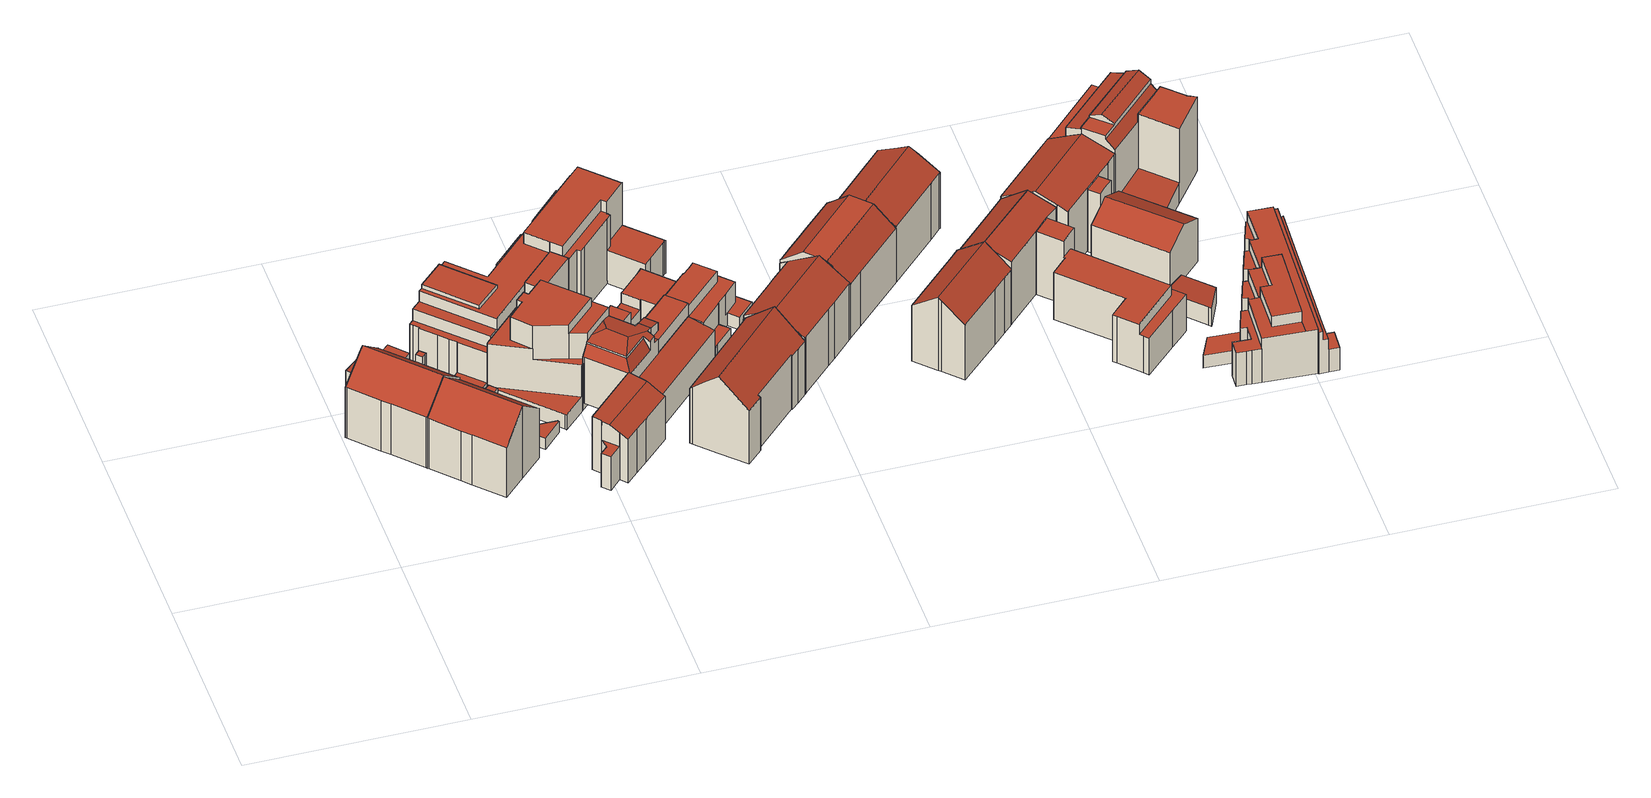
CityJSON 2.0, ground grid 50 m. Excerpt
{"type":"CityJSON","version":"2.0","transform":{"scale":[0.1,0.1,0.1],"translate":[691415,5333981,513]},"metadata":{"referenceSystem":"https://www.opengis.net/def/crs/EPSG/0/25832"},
"CityObjects":{
"building1":{"type":"Building","attributes":{"Gemeindeschluessel":"09162000","HoeheDach":"535.590","HoeheGrund":"515.392","Methode":"2000","NiedrigsteTraufeDesGebaeudes":"529.330","Geometrietyp2DReferenz":"3000","function":"31001_1000","roofType":"3100","measuredHeight":20.2,"storeysAboveGround":4},"geometry":[{"type":"MultiSurface","lod":"2","boundaries":[[[0,1,2,3]],[[4,5,6,7,8,9,10,11,12,13,14,15,16,17,18,0,3,19,20,21,22,23]],[[5,24,25,6]],[[18,26,1,0]],[[14,27,28,15]],[[8,29,30,9]],[[15,28,31,16]],[[13,32,27,14]],[[33,34,35,36,37,38,39,40,31,28,27,32,41,42]],[[43,44,2,1,26,45]],[[12,41,32,13]],[[7,46,29,8]],[[20,19,44,43,38,37]],[[10,47,48,11]],[[24,5,4,49]],[[12,11,48,42,41]],[[49,4,23,34,33]],[[16,31,40,17]],[[20,37,36,21]],[[3,2,44,19]],[[38,43,45,39]],[[9,30,47,10]],[[24,49,33,42,48,47,30,29,46,25]],[[18,17,40,39,45,26]],[[22,35,34,23]],[[6,25,46,7]],[[21,36,35,22]]],"semantics":{"surfaces":[{"type":"WallSurface"},{"type":"GroundSurface"},{"type":"RoofSurface"}],"values":[0,1,0,0,0,0,0,0,2,2,0,0,0,0,0,0,0,0,0,0,0,0,2,0,0,0,0]}}]},
"building2":{"type":"Building","attributes":{"Gemeindeschluessel":"09162000","HoeheDach":"520.145","HoeheGrund":"515.460","Methode":"2000","NiedrigsteTraufeDesGebaeudes":"518.716","Geometrietyp2DReferenz":"3000","function":"31001_1000","roofType":"1000","measuredHeight":4.68,"storeysAboveGround":1},"geometry":[{"type":"MultiSurface","lod":"2","boundaries":[[[50,51,52,53,54,55,56,57,58,59,60]],[[52,51,50,60,61,62,63,64,65]],[[62,61,66,67]],[[59,66,61,60]],[[56,68,69,57]],[[52,65,70,53]],[[53,70,71,54]],[[71,70,65,64,63,72,69,68,73]],[[54,71,73,55]],[[67,72,63,62]],[[55,73,68,56]],[[69,72,67,66,59,58,57]]],"semantics":{"surfaces":[{"type":"GroundSurface"},{"type":"WallSurface"},{"type":"RoofSurface"}],"values":[0,1,2,1,1,1,1,2,1,1,1,1]}}]},
"building3":{"type":"Building","attributes":{"Gemeindeschluessel":"09162000","HoeheDach":"535.300","HoeheGrund":"515.323","Methode":"2000","NiedrigsteTraufeDesGebaeudes":"527.820","Geometrietyp2DReferenz":"3000","function":"31001_1000","roofType":"3100","measuredHeight":19.98,"storeysAboveGround":5},"geometry":[{"type":"MultiSurface","lod":"2","boundaries":[[[74,75,76,77,78,79]],[[80,81,76,75]],[[82,83,84,85]],[[74,79,86,87]],[[88,89,90,91]],[[92,93,94,88,91,95,80,75,74,87,96,82,85,97,98,99]],[[96,87,86,100,101,102]],[[78,77,101,100]],[[92,103,104,93]],[[97,105,106,98]],[[89,107,104,103,108,109,90]],[[98,106,108,99]],[[96,102,83,82]],[[92,99,108,103]],[[100,86,79,78]],[[94,107,89,88]],[[85,84,105,97]],[[93,104,107,94]],[[95,91,90,109,81,80]],[[109,108,106,105,84,83,102,101,77,76,81]]],"semantics":{"surfaces":[{"type":"WallSurface"},{"type":"GroundSurface"},{"type":"RoofSurface"}],"values":[0,0,0,0,0,1,0,0,0,0,2,0,0,0,2,0,0,0,0,2]}}]},
"building4":{"type":"Building","attributes":{"Gemeindeschluessel":"09162000","HoeheDach":"518.298","HoeheGrund":"515.298","Methode":"1000","NiedrigsteTraufeDesGebaeudes":"518.298","Geometrietyp2DReferenz":"3000","function":"31001_2000","roofType":"1000","measuredHeight":3,"storeysAboveGround":1},"geometry":[{"type":"MultiSurface","lod":"2","boundaries":[[[110,111,112,113]],[[114,115,116,117]],[[118,119,120,121]],[[117,122,123,110,113,124,125,126,118,121,114]],[[125,127,128,126]],[[113,112,129,124]],[[121,120,115,114]],[[124,129,127,125]],[[117,116,130,122]],[[126,128,119,118]],[[122,130,131,123]],[[123,131,111,110]],[[131,130,116,115,120,119,128,127,129,112,111]]],"semantics":{"surfaces":[{"type":"WallSurface"},{"type":"GroundSurface"},{"type":"RoofSurface"}],"values":[0,0,0,1,0,0,0,0,0,0,0,0,2]}}]},
"building5":{"type":"Building","attributes":{"Gemeindeschluessel":"09162000","HoeheDach":"518.310","HoeheGrund":"515.209","Methode":"2000","NiedrigsteTraufeDesGebaeudes":"518.310","Geometrietyp2DReferenz":"3000","function":"31001_2000","roofType":"1000","measuredHeight":3.1,"storeysAboveGround":1},"geometry":[{"type":"MultiSurface","lod":"2","boundaries":[[[132,133,134,135]],[[135,134,136,137]],[[138,139,140,141]],[[142,143,144,145]],[[145,144,146,147]],[[137,136,148,149]],[[141,132,135,137,149,142,145,147,138]],[[141,140,133,132]],[[139,146,144,143,148,136,134,133,140]],[[149,148,143,142]],[[147,146,139,138]]],"semantics":{"surfaces":[{"type":"WallSurface"},{"type":"GroundSurface"},{"type":"RoofSurface"}],"values":[0,0,0,0,0,0,1,0,2,0,0]}}]},
"building6":{"type":"Building","attributes":{"Gemeindeschluessel":"09162000","HoeheDach":"528.733","HoeheGrund":"513.908","Methode":"2000","NiedrigsteTraufeDesGebaeudes":"523.250","Geometrietyp2DReferenz":"3000","function":"31001_1000","roofType":"2100","measuredHeight":14.82,"storeysAboveGround":3},"geometry":[{"type":"MultiSurface","lod":"2","boundaries":[[[150,151,152,153]],[[154,155,156,157,158,159]],[[160,161,162,163,164,165]],[[163,154,159,166,164]],[[167,168,169,170]],[[159,158,152,151,171,172,173,174,166]],[[153,152,158,157]],[[175,176,177,178]],[[179,172,171,180]],[[181,162,161,182]],[[183,170,169,174,173]],[[155,181,182,156]],[[155,154,163,162,181]],[[183,173,172,179]],[[160,165,178,177]],[[156,182,161,160,177,176,167,170,183,179,180,150,153,157]],[[175,178,165,164,166,174,169,168]],[[180,171,151,150]],[[168,167,176,175]]],"semantics":{"surfaces":[{"type":"WallSurface"},{"type":"RoofSurface"},{"type":"GroundSurface"}],"values":[0,0,0,0,0,1,0,0,0,0,0,0,1,0,0,2,1,0,0]}}]},
"building7":{"type":"Building","attributes":{"Gemeindeschluessel":"09162000","HoeheDach":"535.850","HoeheGrund":"513.555","Methode":"2000","NiedrigsteTraufeDesGebaeudes":"517.630","Geometrietyp2DReferenz":"3000","function":"31001_1000","roofType":"1000","measuredHeight":22.3,"storeysAboveGround":7},"geometry":[{"type":"MultiSurface","lod":"2","boundaries":[[[184,185,186,187]],[[188,189,190,191,192]],[[193,194,189,188]],[[195,196,197,198,199]],[[196,200,201,202]],[[189,203,204,205,206,190]],[[207,208,193,188,192,209,210,211,212,213,195,199,214,215,216,217,218,219,220,221,222,223,224]],[[220,225,202,221]],[[191,226,227,228,210,209,192]],[[229,230,231,232,233,234,198]],[[189,194,235,236,203]],[[237,238,239,240]],[[241,242,238,237]],[[213,243,200,196,195]],[[202,225,244,197,196]],[[245,240,239,246,206,205]],[[221,202,201,247,248,222]],[[249,250,185,184]],[[251,252,250,249]],[[246,239,238,242,186,185,250,252,253]],[[254,241,227,226]],[[223,255,256,224]],[[214,234,233,215]],[[206,246,253,257]],[[198,197,244,229]],[[207,236,235,208]],[[208,235,194,193]],[[222,248,255,223]],[[219,229,244,225,220]],[[210,228,258,211]],[[257,253,252,251]],[[206,257,251,249,184,187,254,226,191,190]],[[187,186,242,241,254]],[[199,198,234,214]],[[207,224,256,204,203,236]],[[248,247,240,245]],[[218,230,229,219]],[[215,233,232,216]],[[211,258,259,212]],[[217,231,230,218]],[[204,256,255,248,245,205]],[[216,232,231,217]],[[213,212,259,243]],[[259,258,228,227,241,237,240,247,201,200,243]]],"semantics":{"surfaces":[{"type":"WallSurface"},{"type":"GroundSurface"},{"type":"RoofSurface"}],"values":[0,0,0,0,0,0,1,0,0,2,2,0,0,0,2,0,0,0,0,2,0,0,0,0,0,0,0,0,0,0,0,2,0,0,0,0,0,0,0,0,2,0,0,2]}}]},
"building8":{"type":"Building","attributes":{"Gemeindeschluessel":"09162000","HoeheDach":"536.073","HoeheGrund":"515.059","Methode":"2000","NiedrigsteTraufeDesGebaeudes":"518.571","Geometrietyp2DReferenz":"3000","function":"31001_1000","roofType":"1000","measuredHeight":21.01,"storeysAboveGround":7},"geometry":[{"type":"MultiSurface","lod":"2","boundaries":[[[260,261,262,263]],[[264,265,266,267]],[[268,269,270,271]],[[272,273,274,275]],[[276,277,278,279,280,281,282,283,284,285,286,287,274,273,288,289,290,268,271,291,292,293,294,295,296,264,267,297,298,299,300,301,302,303,304,305,306,307,308,309,310,311,312,313,314,315,316,317,318,319,320]],[[284,321,322,323,285]],[[281,280,324,263,262,325]],[[275,326,327,323,328,329,272]],[[317,330,331,318]],[[279,332,324,280]],[[333,314,313,334,335,336,337,338]],[[339,340,341,342]],[[343,344,345,346]],[[347,348,349,350,351]],[[319,352,353,320]],[[297,354,355,298]],[[303,356,357,304]],[[350,349,261,260]],[[277,358,359,278]],[[289,360,361,290]],[[301,362,363,302]],[[308,364,365,309]],[[305,366,367,306]],[[368,369,370,371]],[[294,372,373,295]],[[316,374,330,317]],[[275,274,287,326]],[[334,313,312,311,310,375]],[[316,315,376,348,347,374]],[[271,270,377,291]],[[282,281,325,378,379]],[[295,373,380,296]],[[267,266,354,297]],[[333,338,381,325,262,261,349,348,376]],[[382,381,338,337]],[[378,325,381,382]],[[383,384,385,386]],[[290,361,269,268]],[[387,377,270,269,361,360,388,322,321,383,386,389]],[[318,331,352,319]],[[351,350,369,368]],[[379,378,382,337,336,390,391,392,339,342,393,345,344]],[[324,332,359,358,394,370,369,350,260,263]],[[323,322,388,328]],[[292,387,389,293]],[[309,365,375,310]],[[285,323,327,286]],[[314,333,376,315]],[[302,363,356,303]],[[304,357,366,305]],[[306,367,395,307]],[[283,282,379,344,343,384,383,321,284]],[[291,377,387,292]],[[289,288,329,328,388,360]],[[276,320,353,371,370,394]],[[384,343,346,385]],[[286,327,326,287]],[[293,389,386,385,346,345,393,396,397,392,391,398,372,294]],[[276,394,358,277]],[[399,335,334,375,365,364,395,367,366,357,356,363,362,400,401,355,354,266,265,380,373,372,398]],[[398,391,390,399]],[[399,390,336,335]],[[307,395,364,308]],[[273,272,329,288]],[[299,401,400,300]],[[300,400,362,301]],[[392,397,340,339]],[[401,299,298,355]],[[353,352,331,330,374,347,351,368,371]],[[278,359,332,279]],[[296,380,265,264]],[[341,340,397,396]],[[342,341,396,393]]],"semantics":{"surfaces":[{"type":"WallSurface"},{"type":"GroundSurface"},{"type":"RoofSurface"}],"values":[0,0,0,0,1,0,0,2,0,0,0,0,0,0,0,0,0,0,0,0,0,0,0,0,0,0,0,0,0,0,0,0,0,2,0,0,0,0,2,0,0,2,2,0,0,0,0,0,0,0,0,0,0,0,0,2,0,0,0,2,0,0,0,0,0,0,0,0,2,0,0,2,0]}}]},
"building9":{"type":"Building","attributes":{"Gemeindeschluessel":"09162000","HoeheDach":"532.360","HoeheGrund":"515.456","Methode":"2000","NiedrigsteTraufeDesGebaeudes":"528.254","Geometrietyp2DReferenz":"3000","function":"31001_1000","roofType":"3100","measuredHeight":16.9,"storeysAboveGround":4},"geometry":[{"type":"MultiSurface","lod":"2","boundaries":[[[402,403,404,405,406]],[[407,408,409,410]],[[411,412,413,414]],[[405,415,416,406]],[[407,417,418,419,408]],[[420,421,422,423]],[[424,425,426,427]],[[415,428,426,425,429,416]],[[413,412,402,406,430,431]],[[427,432,433,424]],[[434,435,436]],[[414,413,431,437]],[[404,428,415,405]],[[433,438,425,424]],[[416,429,434,436,439,440]],[[429,425,438,422,421,441,435,434]],[[420,419,418,442]],[[443,411,414,437,444,417,407,410,445,446]],[[409,408,419,420,423]],[[442,441,421,420]],[[444,439,436,435,441,442,418,417]],[[443,446,432,427,426,428,404,403]],[[411,443,403,402,412]],[[406,416,440,430]],[[444,437,431,430,440,439]],[[446,445,410,409,423,422,438,433,432]]],"semantics":{"surfaces":[{"type":"RoofSurface"},{"type":"WallSurface"},{"type":"GroundSurface"}],"values":[0,1,1,1,1,1,1,0,0,0,0,1,1,1,0,0,0,2,0,1,1,1,1,1,1,1]}}]},
"building10":{"type":"Building","attributes":{"Gemeindeschluessel":"09162000","HoeheDach":"524.692","HoeheGrund":"514.737","Methode":"1000","NiedrigsteTraufeDesGebaeudes":"523.728","Geometrietyp2DReferenz":"3000","function":"31001_1000","roofType":"1000","measuredHeight":9.96,"storeysAboveGround":3},"geometry":[{"type":"MultiSurface","lod":"2","boundaries":[[[447,448,449,450,451]],[[452,453,450,449]],[[454,455,448,447]],[[455,454,456,453,452]],[[447,451,456,454]],[[455,452,449,448]],[[453,456,451,450]]],"semantics":{"surfaces":[{"type":"RoofSurface"},{"type":"WallSurface"},{"type":"GroundSurface"}],"values":[0,1,1,2,1,1,1]}}]},
"building11":{"type":"Building","attributes":{"Gemeindeschluessel":"09162000","HoeheDach":"531.052","HoeheGrund":"515.540","Methode":"2000","NiedrigsteTraufeDesGebaeudes":"528.300","Geometrietyp2DReferenz":"3000","function":"31001_1000","roofType":"1000","measuredHeight":15.51},"geometry":[{"type":"MultiSurface","lod":"2","boundaries":[[[457,458,459,460]],[[461,445,460,459,462,463]],[[464,465,466,467]],[[462,459,458,468]],[[445,446,469,470,457,460]],[[461,463,471,472]],[[472,471,465,464]],[[467,466,473,474]],[[475,476,477,478]],[[469,477,476,473,466,465,471,463,462,468,470]],[[446,445,461,472,464,467,474,475,478]],[[468,458,457,470]],[[474,473,476,475]],[[469,446,478,477]]],"semantics":{"surfaces":[{"type":"RoofSurface"},{"type":"WallSurface"},{"type":"GroundSurface"}],"values":[0,1,1,1,1,1,1,1,1,0,2,1,1,1]}}]},
"building12":{"type":"Building","attributes":{"Gemeindeschluessel":"09162000","HoeheDach":"516.376","HoeheGrund":"515.440","Methode":"9999","NiedrigsteTraufeDesGebaeudes":"516.376","Geometrietyp2DReferenz":"3000","function":"31001_2000","roofType":"1000","measuredHeight":0.936},"geometry":[{"type":"MultiSurface","lod":"2","boundaries":[[[479,480,481,482]],[[483,484,485,486]],[[487,488,489,490]],[[479,482,491,492,487,490,483,486]],[[491,493,494,492]],[[485,484,489,488,494,493,481,480]],[[490,489,484,483]],[[486,485,480,479]],[[492,494,488,487]],[[482,481,493,491]]],"semantics":{"surfaces":[{"type":"WallSurface"},{"type":"GroundSurface"},{"type":"RoofSurface"}],"values":[0,0,0,1,0,2,0,0,0,0]}}]},
"building13":{"type":"Building","attributes":{"Gemeindeschluessel":"09162000","HoeheDach":"536.726","HoeheGrund":"515.380","Methode":"1000","NiedrigsteTraufeDesGebaeudes":"530.106","Geometrietyp2DReferenz":"3000","function":"31001_1000","roofType":"3100","measuredHeight":21.35,"storeysAboveGround":5},"geometry":[{"type":"MultiSurface","lod":"2","boundaries":[[[495,496,497,498]],[[499,500,501,502,503,504]],[[505,506,507,508]],[[509,510,511,512]],[[513,506,505,514]],[[512,511,515,516]],[[517,518,513,514]],[[508,507,519,520]],[[516,515,521,522]],[[498,497,510,509]],[[523,524,525,526,527,528,518,517]],[[526,521,515,511,510,497,496,499,504,527]],[[500,499,496,495]],[[522,521,526,525]],[[495,498,509,512,516,522,525,524,523,517,514,505,508,520,502,501,500]],[[518,528,527,504,503,519,507,506,513]],[[520,519,503,502]]],"semantics":{"surfaces":[{"type":"WallSurface"},{"type":"RoofSurface"},{"type":"GroundSurface"}],"values":[0,0,0,0,0,0,0,0,0,0,0,1,0,0,2,1,0]}}]},
"building14":{"type":"Building","attributes":{"Gemeindeschluessel":"09162000","HoeheDach":"527.506","HoeheGrund":"515.430","Methode":"2000","NiedrigsteTraufeDesGebaeudes":"518.870","Geometrietyp2DReferenz":"3000","function":"31001_1000","roofType":"1000","measuredHeight":12.08,"storeysAboveGround":4},"geometry":[{"type":"MultiSurface","lod":"2","boundaries":[[[529,530,531,532]],[[479,482,533,534,535]],[[536,537,530,529]],[[538,539,540,541]],[[479,535,542,543]],[[544,545,546,547]],[[548,549,537,536]],[[550,551,552,553]],[[554,555,556,557]],[[535,534,558,542]],[[559,560,561,562]],[[491,492,563,564,565]],[[487,566,563,492]],[[567,557,556,568,569,570]],[[533,565,564,568,556,555,571,572]],[[573,574,575,576]],[[577,571,555,554]],[[578,579,580,581]],[[576,575,579,578]],[[548,582,583,584,585,549]],[[586,558,572,571,577]],[[531,530,537,549,585,587]],[[547,546,588,589]],[[491,565,533,482]],[[582,562,561,589,588,583]],[[543,542,558,586]],[[534,533,572,558]],[[564,563,569,568]],[[590,591,592,593,594,595]],[[540,539,593,592,570,569,563,566,596]],[[597,553,552,541,540,596,598]],[[547,589,561,560,580,579,575,574,544]],[[594,593,539,538]],[[552,551,599,584,583,588,546,545,595,594,538,541]],[[581,580,560,559]],[[567,570,592,591]],[[585,584,599,587]],[[582,548,536,529,532,550,553,597,598,487,492,491,482,479,543,586,577,554,557,567,591,590,573,576,578,581,559,562]],[[573,590,595,545,544,574]],[[550,532,531,587,599,551]],[[598,596,566,487]]],"semantics":{"surfaces":[{"type":"WallSurface"},{"type":"RoofSurface"},{"type":"GroundSurface"}],"values":[0,0,0,0,0,0,0,0,0,1,0,0,0,0,1,0,0,0,0,0,0,1,0,0,0,0,0,0,0,1,0,1,0,1,0,0,0,2,0,0,0]}}]},
"building15":{"type":"Building","attributes":{"Gemeindeschluessel":"09162000","HoeheDach":"535.466","HoeheGrund":"515.350","Methode":"1000","NiedrigsteTraufeDesGebaeudes":"529.694","Geometrietyp2DReferenz":"3000","function":"31001_1000","roofType":"3100","measuredHeight":20.12,"storeysAboveGround":4},"geometry":[{"type":"MultiSurface","lod":"2","boundaries":[[[600,601,602,603]],[[604,605,606,607,608,609,610,611,612,613,614,615,616]],[[617,618,610,609,608,619]],[[620,613,612,621]],[[622,623,624,625]],[[626,627,628,624,623,629,602,601,605,604]],[[603,630,622,625,631,500,632,633,502,634,635,620,621,636,618,617,619,637,638,639,600]],[[500,631,625,624,628,627]],[[630,629,623,622]],[[635,614,613,620]],[[621,612,611,636]],[[636,611,610,618]],[[619,608,607,637]],[[502,616,615,634]],[[634,615,614,635]],[[603,602,629,630]],[[606,605,601,600,639,638,637,607]],[[633,632,500,627,626,604,616,502]]],"semantics":{"surfaces":[{"type":"WallSurface"},{"type":"RoofSurface"},{"type":"GroundSurface"}],"values":[0,1,0,0,0,1,2,0,0,0,0,0,0,0,0,0,0,0]}}]},
"building16":{"type":"Building","attributes":{"Gemeindeschluessel":"09162000","HoeheDach":"534.910","HoeheGrund":"515.375","Methode":"2000","NiedrigsteTraufeDesGebaeudes":"530.375","Geometrietyp2DReferenz":"3000","function":"31001_1000","roofType":"9999","measuredHeight":19.54,"storeysAboveGround":4},"geometry":[{"type":"MultiSurface","lod":"2","boundaries":[[[640,641,642,643]],[[643,642,644,645]],[[637,646,647,648,640,643,645,649,650,651,652,653,600]],[[648,654,641,640]],[[637,600,655,656,657,658]],[[652,659,660,653]],[[656,661,662,657]],[[647,663,654,648]],[[653,660,655,600]],[[651,650,664,662,661,665]],[[646,666,663,647]],[[649,667,664,650]],[[657,662,664,667,644,642,641,654,663,666,658]],[[645,644,667,649]],[[637,658,666,646]],[[655,660,659,665,661,656]],[[651,665,659,652]]],"semantics":{"surfaces":[{"type":"WallSurface"},{"type":"GroundSurface"},{"type":"RoofSurface"}],"values":[0,0,1,0,0,0,2,0,0,0,0,0,2,0,0,2,0]}}]},
"building17":{"type":"Building","attributes":{"Gemeindeschluessel":"09162000","HoeheDach":"535.736","HoeheGrund":"515.440","Methode":"1000","NiedrigsteTraufeDesGebaeudes":"530.698","Geometrietyp2DReferenz":"3000","function":"31001_9998","roofType":"3100","measuredHeight":20.3,"storeysAboveGround":4},"geometry":[{"type":"MultiSurface","lod":"2","boundaries":[[[668,669,670,671,672,673,674,675,676,677,678]],[[678,679,680,668]],[[669,681,682,670]],[[683,684,682,681,680,679,685,686]],[[673,686,687,674]],[[685,679,678,677,676,688]],[[674,687,689,675]],[[671,684,683,672]],[[668,680,681,669]],[[675,689,688,676]],[[670,682,684,671]],[[672,683,686,673]],[[686,685,688,689,687]]],"semantics":{"surfaces":[{"type":"GroundSurface"},{"type":"WallSurface"},{"type":"RoofSurface"}],"values":[0,1,1,2,1,1,1,1,1,1,1,1,2]}}]},
"building18":{"type":"Building","attributes":{"Gemeindeschluessel":"09162000","HoeheDach":"535.140","HoeheGrund":"515.432","Methode":"2000","NiedrigsteTraufeDesGebaeudes":"530.867","Geometrietyp2DReferenz":"3000","function":"31001_9998","roofType":"3100","measuredHeight":19.71,"storeysAboveGround":5},"geometry":[{"type":"MultiSurface","lod":"2","boundaries":[[[690,691,692,693]],[[694,695,696,697,698,650]],[[693,692,699,700]],[[701,694,650,651,702]],[[694,701,703,704,705,695]],[[702,699,692,691,706,703,701]],[[707,706,691,690]],[[708,705,704,709]],[[651,650,698,697,696,708,709,707,690,693,700]],[[702,651,700,699]],[[707,709,704,703,706]],[[696,695,705,708]]],"semantics":{"surfaces":[{"type":"WallSurface"},{"type":"RoofSurface"},{"type":"GroundSurface"}],"values":[0,0,0,0,1,1,0,0,2,0,0,0]}}]},
"building19":{"type":"Building","attributes":{"Gemeindeschluessel":"09162000","HoeheDach":"534.911","HoeheGrund":"515.470","Methode":"2000","NiedrigsteTraufeDesGebaeudes":"529.802","Geometrietyp2DReferenz":"3000","function":"31001_1000","roofType":"2100","measuredHeight":19.44,"storeysAboveGround":5},"geometry":[{"type":"MultiSurface","lod":"2","boundaries":[[[710,711,712,713]],[[714,715,716,717]],[[718,719,720,721,722,723,724,714,717]],[[725,726,727,728,729,730,710,713,731,732,733,734,735,736,737]],[[726,721,720,727]],[[736,724,723,737]],[[727,720,719,728]],[[728,719,718,729]],[[712,738,739,732,731,713]],[[725,722,721,726]],[[730,729,718,717,716,711,710]],[[740,741,734,733,732,739]],[[716,715,741,740,739,738,712,711]],[[737,723,722,725]],[[715,714,724,736,735,734,741]]],"semantics":{"surfaces":[{"type":"WallSurface"},{"type":"RoofSurface"},{"type":"GroundSurface"}],"values":[0,0,1,2,0,0,0,0,0,0,0,0,1,0,0]}}]},
"building20":{"type":"Building","attributes":{"Gemeindeschluessel":"09162000","HoeheDach":"532.750","HoeheGrund":"515.418","Methode":"2000","NiedrigsteTraufeDesGebaeudes":"525.590","Geometrietyp2DReferenz":"3000","function":"31001_1000","roofType":"1000","measuredHeight":17.33,"storeysAboveGround":3},"geometry":[{"type":"MultiSurface","lod":"2","boundaries":[[[742,743,744,745]],[[746,747,748,749,750,751,752,753,754,755,756]],[[757,758,759,760,750,749,761]],[[761,749,748,762]],[[763,764,765,744,743,719]],[[766,767,768,769,770,771]],[[767,766,772,758,757,761,762,773,774,775,776,777,778,742,745,779,768]],[[754,753,780,781,765,764,763]],[[760,782,783,752,751,750]],[[766,771,784,772]],[[775,756,755,776]],[[748,747,746,774,773,762]],[[780,753,752,783]],[[783,782,760,759,784,771,770,769,781,780]],[[772,784,759,758]],[[778,719,743,742]],[[765,781,769,768,779,745,744]],[[774,746,756,775]],[[777,776,755,754,763,719,778]]],"semantics":{"surfaces":[{"type":"WallSurface"},{"type":"RoofSurface"},{"type":"GroundSurface"}],"values":[0,1,0,0,1,0,2,0,0,0,0,0,0,1,0,0,0,0,0]}}]},
"building21":{"type":"Building","attributes":{"Gemeindeschluessel":"09162000","HoeheDach":"535.272","HoeheGrund":"515.361","Methode":"2000","NiedrigsteTraufeDesGebaeudes":"530.512","Geometrietyp2DReferenz":"3000","function":"31001_1000","roofType":"3100","measuredHeight":19.91,"storeysAboveGround":4},"geometry":[{"type":"MultiSurface","lod":"2","boundaries":[[[785,786,787,788,789,790,791,792,793,794,795]],[[796,792,791,797]],[[798,799,800,801]],[[802,803,796,797,804,805,806,807,808,809,810,811,812,813,814,798,801]],[[815,816,795,794,817,800,799,818,819,820]],[[804,790,789,805]],[[803,793,792,796]],[[809,785,795,816,810]],[[810,816,815,811]],[[808,786,785,809]],[[797,791,790,804]],[[812,820,819,813]],[[814,818,799,798]],[[806,788,787,807]],[[801,800,817,802]],[[802,817,794,793,803]],[[807,787,786,808]],[[805,789,788,806]],[[811,815,820,812]],[[813,819,818,814]]],"semantics":{"surfaces":[{"type":"RoofSurface"},{"type":"WallSurface"},{"type":"GroundSurface"}],"values":[0,1,1,2,0,1,1,1,1,1,1,1,1,1,1,1,1,1,1,1]}}]},
"building22":{"type":"Building","attributes":{"Gemeindeschluessel":"09162000","HoeheDach":"532.570","HoeheGrund":"515.340","Methode":"2000","NiedrigsteTraufeDesGebaeudes":"527.092","Geometrietyp2DReferenz":"3000","function":"31001_1000","roofType":"3100","measuredHeight":17.23,"storeysAboveGround":3},"geometry":[{"type":"MultiSurface","lod":"2","boundaries":[[[821,822,823,824,825,826]],[[827,828,822,821,829]],[[824,823,830,831,832]],[[833,834,832,831]],[[835,829,821,836]],[[830,823,837,838]],[[838,837,839,840]],[[828,841,839,837,823,822]],[[826,825,824,832,834,842]],[[843,844,845,840,839,841,828,827]],[[846,842,834,833]],[[836,821,826,842,846]],[[843,827,829,835]],[[845,844,843,835,836,846,833,831,830,838,840]]],"semantics":{"surfaces":[{"type":"WallSurface"},{"type":"RoofSurface"},{"type":"GroundSurface"}],"values":[0,1,0,0,0,0,0,1,1,0,0,0,0,2]}}]},
"building23":{"type":"Building","attributes":{"Gemeindeschluessel":"09162000","HoeheDach":"520.205","HoeheGrund":"515.250","Methode":"2000","NiedrigsteTraufeDesGebaeudes":"519.515","Geometrietyp2DReferenz":"3000","function":"31001_2000","roofType":"1000","measuredHeight":4.96},"geometry":[{"type":"MultiSurface","lod":"2","boundaries":[[[847,848,849,850]],[[851,852,853,854]],[[854,853,855,856]],[[852,849,848,855,853]],[[856,855,848,847]],[[854,856,847,850,851]],[[850,849,852,851]]],"semantics":{"surfaces":[{"type":"WallSurface"},{"type":"RoofSurface"},{"type":"GroundSurface"}],"values":[0,0,0,1,0,2,0]}}]},
"building24":{"type":"Building","attributes":{"Gemeindeschluessel":"09162000","HoeheDach":"538.800","HoeheGrund":"515.373","Methode":"2000","NiedrigsteTraufeDesGebaeudes":"530.180","Geometrietyp2DReferenz":"3000","function":"31001_1000","roofType":"3100","measuredHeight":23.43,"storeysAboveGround":4},"geometry":[{"type":"MultiSurface","lod":"2","boundaries":[[[857,858,859,860,861,862]],[[802,801,798,863,864,865,866,867,803]],[[801,802,868,869,862,861]],[[870,871,872,873,874]],[[875,876,877,878,879]],[[865,858,857,880,881,882,883,884,866]],[[857,862,869,870,874,880]],[[873,881,880,874]],[[879,864,863,875]],[[877,860,859,878]],[[798,801,861,860,877,876]],[[865,864,879,878,859,858]],[[866,884,885,867]],[[875,863,798,876]],[[886,883,882,872,871,887]],[[867,885,888,803]],[[872,882,881,873]],[[886,888,885,884,883]],[[802,803,888,886,887,868]],[[870,869,868,887,871]]],"semantics":{"surfaces":[{"type":"RoofSurface"},{"type":"GroundSurface"},{"type":"WallSurface"}],"values":[0,1,2,2,0,2,2,0,2,2,2,2,2,2,2,2,0,0,2,0]}}]},
"building25":{"type":"Building","attributes":{"Gemeindeschluessel":"09162000","HoeheDach":"530.170","HoeheGrund":"515.120","Methode":"2000","NiedrigsteTraufeDesGebaeudes":"518.629","Geometrietyp2DReferenz":"3000","function":"31001_1000","roofType":"1000","measuredHeight":15.05,"storeysAboveGround":5},"geometry":[{"type":"MultiSurface","lod":"2","boundaries":[[[889,890,891,892,893]],[[894,895,896,897]],[[898,899,900,901]],[[902,903,904,905]],[[906,907,908,909]],[[910,892,911,912,913,914]],[[915,916,917,918,919]],[[920,921,922,923,924,925,926,927,928]],[[929,930,931,932,933,934]],[[935,936,937,938,939,940,941,942]],[[939,943,944,945,946,947,940]],[[948,913,912,949]],[[950,951,952,953]],[[954,955,956,957]],[[937,936,890,958]],[[959,960,961,962]],[[963,942,941,964,965,966]],[[967,968,969,970]],[[971,972,973,974]],[[975,914,913,948]],[[893,892,910,976]],[[977,978,979,980]],[[915,981,950,953,982,961,960,983,977,980,984,985,986,987,898,901,906,909,988,989,967,970,889,893,976,975,948,949,930,929,990,971,974,991,992,902,905,954,957,921,920,928,916]],[[993,994,995,996]],[[997,938,937,958,969,968]],[[909,908,944,943,988]],[[928,927,917,916]],[[974,973,998,991]],[[981,894,951,950]],[[983,999,1000,978,977]],[[960,959,999,983]],[[987,1001,899,898]],[[990,1002,972,971]],[[929,934,1002,990]],[[1003,1004,1005,1006,1007,1008,896,895]],[[1006,946,945,1007]],[[925,924,1009,1010,998,973,972,1002,934,933]],[[992,1010,1009,903,902]],[[978,993,996,1011,979]],[[957,956,922,921]],[[982,1012,962,961]],[[922,956,955,904,903,923]],[[901,900,907,906]],[[976,910,914,975]],[[1001,1008,1007,1013]],[[946,965,964,947]],[[991,998,1010,992]],[[978,1000,994,993]],[[985,996,995,897,986]],[[1004,963,966,1005]],[[1014,1015,918,917]],[[1013,1007,945,944,908]],[[953,952,1012,982]],[[892,891,1016,911]],[[959,962,1012,952,951,894,897,995,994,1000,999]],[[899,1001,1013,908,907,900]],[[935,942,963,1004]],[[911,1016,1017,912]],[[905,904,955,954]],[[903,1009,924,923]],[[947,964,941,940]],[[1005,966,965,946,1006]],[[989,988,943,939,938,997]],[[889,970,969,958,890]],[[927,926,932,931,1014,917]],[[986,897,896,1008,1001,987]],[[933,932,926,925]],[[981,915,919,1003,895,894]],[[935,1004,1003,919,918,1015,1017,1016,891,890,936]],[[980,979,1011,984]],[[984,1011,996,985]],[[989,997,968,967]],[[930,949,912,1017,1015,1014,931]]],"semantics":{"surfaces":[{"type":"WallSurface"},{"type":"RoofSurface"},{"type":"GroundSurface"}],"values":[0,0,0,0,0,1,0,0,0,0,1,0,0,0,0,0,1,0,0,0,0,0,2,0,1,0,0,0,0,0,0,0,0,0,1,0,1,0,1,0,0,1,0,0,0,0,0,0,0,0,0,0,0,0,1,1,0,0,0,0,0,0,0,0,1,0,0,0,1,0,0,0,0]}}]},
"building26":{"type":"Building","attributes":{"Gemeindeschluessel":"09162000","HoeheDach":"536.070","HoeheGrund":"515.590","Methode":"2000","NiedrigsteTraufeDesGebaeudes":"519.911","Geometrietyp2DReferenz":"3000","function":"31001_9998","roofType":"1000","measuredHeight":20.48,"storeysAboveGround":4},"geometry":[{"type":"MultiSurface","lod":"2","boundaries":[[[1018,1019,1020,1021,1022,1023,1024,1025,1026]],[[1027,1028,1029,1030]],[[1031,1032,1033,1034]],[[1029,1035,1036,1037,1038,1039,1040,1041,1030]],[[1042,1043,1019,1018,1036,1035,1029,1028]],[[1022,1021,1020,1044,1045,1027,1030,1041,1040,1039,1046,1033,1032,1023]],[[1026,1025,1024,1031,1034,1047,1038,1037]],[[1032,1031,1024,1023]],[[1046,1047,1034,1033]],[[1020,1019,1043,1044]],[[1018,1026,1037,1036]],[[1045,1044,1043,1042,1028,1027]],[[1039,1038,1047,1046]]],"semantics":{"surfaces":[{"type":"WallSurface"},{"type":"RoofSurface"},{"type":"GroundSurface"}],"values":[0,0,0,0,1,2,1,0,0,0,0,0,0]}}]}
},
"vertices":[
[175,451,24],[175,451,183],[187,438,183],[187,438,24],[136,264,24],[134,266,24],[77,326,24],[59,344,24],[3,403,24],[1,405,24],[16,419,24],[51,452,24],[78,478,24],[101,499,24],[103,501,24],[105,499,24],[161,442,24],[163,440,24],[170,445,24],[182,433,24],[175,427,24],[188,414,24],[236,364,24],[237,363,24],[134,266,164],[77,326,164],[170,445,183],[103,501,165],[105,499,165],[3,403,164],[1,405,164],[161,442,165],[101,499,168],[187,314,226],[237,363,166],[236,364,165],[188,414,165],[175,427,165],[177,429,163],[165,441,163],[163,440,165],[78,478,195],[53,453,226],[177,429,183],[182,433,183],[165,441,183],[59,344,164],[16,419,182],[51,452,224],[136,264,164],
[165,556,25],[165,555,25],[105,499,25],[103,501,25],[101,499,25],[48,556,25],[110,614,25],[128,594,25],[128,595,25],[159,623,25],[195,584,25],[195,584,57],[165,556,57],[165,556,64],[165,555,64],[105,499,71],[159,623,57],[128,595,57],[110,614,64],[128,594,64],[103,501,71],[101,499,71],[128,595,64],[48,556,71],
[294,343,23],[274,325,23],[274,325,161],[275,325,160],[275,325,148],[294,343,148],[237,363,23],[237,363,161],[294,304,23],[294,304,161],[311,286,161],[311,286,23],[309,327,148],[309,327,23],[139,262,23],[139,262,162],[136,264,161],[136,264,23],[268,128,23],[211,187,23],[192,207,23],[187,314,23],[290,308,23],[367,228,23],[369,227,23],[318,177,23],[291,309,148],[291,309,160],[290,308,161],[268,128,161],[211,187,162],[367,228,161],[369,227,161],[192,207,161],[318,177,223],[186,314,223],
[301,428,23],[301,428,53],[328,402,53],[328,402,23],[324,357,23],[324,357,53],[322,357,53],[322,357,23],[327,359,23],[327,359,53],[326,358,53],[326,358,23],[282,359,23],[257,384,23],[329,364,23],[328,362,23],[328,361,23],[328,362,53],[328,361,53],[329,364,53],[282,359,53],[257,384,53],
[352,294,22],[352,294,53],[355,296,53],[355,296,22],[361,297,53],[361,297,22],[352,288,22],[352,288,53],[352,291,53],[352,291,22],[433,293,22],[433,293,53],[390,250,53],[390,250,22],[354,285,53],[354,285,22],[430,296,53],[430,296,22],
[555,138,9],[555,138,130],[529,113,130],[529,113,9],[514,127,102],[488,101,102],[488,101,9],[515,128,9],[515,128,140],[514,127,140],[484,160,9],[488,134,9],[488,134,102],[484,158,102],[484,158,154],[484,160,154],[498,144,152],[585,283,9],[585,283,157],[610,256,152],[610,256,9],[584,165,129],[642,221,129],[629,234,139],[612,253,152],[582,286,157],[582,286,9],[469,175,9],[469,175,157],[642,221,9],[584,165,9],[471,118,102],[471,118,9],[629,234,9],
[422,513,165],[422,513,229],[431,504,229],[431,504,165],[323,449,5],[323,449,46],[323,449,165],[326,453,165],[326,453,5],[327,446,5],[327,446,46],[558,470,5],[558,470,145],[569,480,145],[569,480,116],[569,480,5],[558,470,205],[586,442,205],[586,442,145],[502,360,46],[502,360,135],[409,406,135],[409,406,165],[456,315,5],[453,318,5],[441,568,5],[519,645,5],[520,646,5],[551,615,5],[482,547,5],[599,510,5],[594,515,5],[621,542,5],[653,510,5],[654,509,5],[596,452,5],[593,449,5],[586,442,5],[520,377,5],[506,364,5],[505,362,5],[593,449,145],[441,568,165],[441,568,205],[519,645,205],[596,452,116],[654,509,116],[653,510,116],[621,542,116],[594,515,116],[599,510,116],[453,318,46],[456,315,46],[552,455,205],[552,455,229],[482,387,229],[482,387,205],[468,540,205],[468,540,229],[482,547,205],[596,452,145],[482,387,135],[409,406,229],[520,377,205],[520,377,135],[401,493,165],[401,493,229],[410,484,165],[410,484,229],[373,446,229],[468,540,165],[506,364,135],[505,362,135],[373,446,165],[520,646,205],[551,615,205],
[660,742,200],[660,742,231],[541,625,231],[541,625,200],[324,678,21],[324,678,170],[328,682,170],[328,682,21],[240,534,21],[240,534,139],[209,565,139],[209,565,21],[188,414,56],[188,414,21],[236,364,21],[236,364,56],[665,714,21],[594,643,21],[584,634,21],[577,640,21],[551,615,21],[520,646,21],[519,645,21],[441,568,21],[326,453,21],[323,449,21],[301,428,21],[257,384,21],[194,421,21],[274,500,21],[260,513,21],[212,568,21],[201,579,21],[196,584,21],[310,692,21],[311,691,21],[315,688,21],[359,651,21],[377,632,21],[417,672,21],[412,677,21],[434,699,21],[467,731,21],[489,753,21],[493,747,21],[529,782,21],[524,787,21],[546,809,21],[578,841,21],[600,863,21],[605,858,21],[618,871,21],[621,874,21],[624,877,21],[717,782,21],[718,782,21],[791,709,21],[788,707,21],[784,703,21],[743,662,21],[729,648,21],[326,453,139],[323,449,139],[323,449,56],[551,615,200],[520,646,231],[257,384,56],[301,428,56],[273,499,56],[194,421,56],[788,707,113],[784,703,113],[577,640,200],[717,782,231],[624,877,170],[632,868,170],[632,868,200],[644,856,200],[644,856,231],[382,571,200],[382,571,210],[328,521,210],[328,521,200],[353,480,171],[353,480,200],[224,611,200],[224,611,171],[719,781,113],[719,781,231],[670,732,231],[670,732,200],[670,732,113],[743,662,113],[729,648,113],[359,651,170],[377,632,170],[489,753,170],[493,747,170],[594,643,200],[584,634,200],[274,500,139],[260,513,139],[434,699,170],[467,731,170],[578,841,170],[600,863,170],[529,782,170],[524,787,170],[675,724,113],[675,724,200],[665,713,200],[665,713,113],[310,692,170],[311,691,170],[791,709,113],[605,858,170],[718,782,231],[212,568,139],[520,646,200],[519,645,200],[315,688,170],[476,691,231],[476,691,200],[335,462,139],[335,462,171],[205,593,171],[205,593,139],[201,579,139],[273,499,139],[196,584,139],[374,612,200],[302,685,200],[286,669,200],[232,618,200],[665,714,200],[546,809,170],[232,618,210],[286,669,210],[302,685,170],[374,612,170],[412,677,170],[417,672,170],
[585,283,154],[585,283,153],[646,343,153],[635,355,179],[584,305,179],[593,449,25],[593,449,156],[596,446,155],[596,446,25],[582,286,25],[582,286,154],[509,361,153],[509,361,25],[635,355,184],[584,305,184],[586,442,25],[586,442,174],[591,447,159],[629,393,179],[629,393,184],[638,402,181],[638,402,155],[649,370,156],[649,370,184],[660,358,176],[660,358,156],[646,343,176],[601,353,194],[517,374,179],[506,364,153],[671,368,156],[659,380,156],[565,391,194],[569,425,188],[531,388,188],[506,364,25],[659,380,181],[520,377,184],[517,374,184],[584,440,184],[584,440,179],[585,283,25],[520,377,25],[638,402,25],[671,368,25],
[765,461,117],[585,283,117],[610,256,112],[629,234,107],[809,414,107],[610,256,17],[629,234,17],[765,461,17],[585,283,17],[809,414,17],
[660,379,181],[680,398,175],[657,422,175],[638,402,180],[658,423,25],[657,422,153],[658,423,153],[693,470,25],[693,470,153],[724,501,153],[724,501,25],[680,398,153],[671,368,153],[660,379,153],[651,430,153],[651,430,25],[725,502,153],[725,502,25],[762,465,25],[762,465,153],[765,461,153],[765,461,25],
[653,510,24],[653,510,34],[685,541,34],[685,541,24],[693,470,24],[693,470,34],[656,506,34],[656,506,24],[725,502,24],[725,502,34],[724,501,34],[724,501,24],[687,543,24],[725,504,24],[687,543,34],[725,504,34],
[956,255,24],[956,255,172],[936,235,172],[936,235,24],[958,256,172],[958,256,24],[907,309,24],[856,363,24],[856,363,171],[907,309,237],[836,334,24],[836,334,176],[858,357,176],[858,357,24],[918,218,24],[918,218,173],[916,220,175],[916,220,24],[683,180,176],[683,180,24],[813,118,177],[813,118,24],[687,175,24],[687,175,182],[854,361,171],[854,361,24],[817,114,172],[817,114,24],[710,152,24],[731,131,24],[782,80,24],[782,80,172],[731,131,237],[710,152,211],
[811,415,24],[811,415,59],[809,414,59],[809,414,24],[685,541,116],[685,541,88],[653,510,88],[816,421,24],[816,421,59],[855,549,116],[855,549,145],[765,461,145],[765,461,116],[621,542,88],[621,542,24],[827,603,59],[827,603,116],[891,538,116],[891,538,59],[858,462,24],[858,462,59],[786,439,24],[786,439,116],[766,460,116],[766,460,24],[701,621,24],[701,621,116],[715,635,116],[715,635,24],[653,574,88],[886,490,24],[886,490,59],[865,511,59],[865,511,24],[725,504,145],[725,504,116],[687,543,116],[725,502,145],[786,562,24],[785,564,116],[785,564,145],[786,562,145],[658,578,116],[653,574,116],[829,605,24],[829,605,59],[840,615,59],[840,615,24],[658,578,24],[901,553,24],[901,553,59],[925,529,59],[925,529,24],[837,483,24],[837,483,116],[838,483,116],[838,483,59],[653,574,24],[791,434,59],[860,506,116],[860,506,59],[818,594,24],[801,576,24],[801,576,145],[814,590,145],[814,590,116],[818,594,116],[762,465,145],[765,461,24],[762,465,24],[791,434,116],
[1098,396,24],[1098,396,179],[1096,394,179],[1096,394,24],[907,310,225],[1047,448,225],[994,501,178],[982,514,167],[980,512,167],[992,499,178],[993,499,179],[990,496,179],[949,456,179],[945,452,179],[928,434,179],[858,365,179],[856,363,179],[992,499,24],[993,499,24],[980,512,24],[945,452,24],[949,456,24],[1030,328,24],[1030,328,179],[960,259,179],[960,259,24],[925,291,209],[958,256,179],[959,257,179],[1048,346,179],[1048,346,24],[959,257,24],[925,291,24],[907,310,24],[858,365,24],[928,434,24],[990,496,24],[982,514,24],[994,501,24],[1047,448,24],
[1044,575,24],[1044,575,174],[1063,594,174],[1063,594,24],[1125,655,174],[1125,655,24],[982,515,24],[984,516,24],[1013,545,24],[1126,657,24],[1140,644,24],[1242,538,24],[1130,427,24],[1100,398,24],[1013,545,174],[1098,396,174],[1060,434,219],[1020,476,219],[982,514,174],[1130,427,174],[1100,398,174],[1205,577,219],[1164,619,219],[984,516,174],[1140,644,189],[1242,538,174],[982,515,174],[1126,657,174],
[1432,341,24],[1410,319,24],[1382,291,24],[1290,202,24],[1251,242,24],[1245,247,24],[1201,293,24],[1319,409,24],[1343,433,24],[1389,388,24],[1434,342,24],[1434,342,177],[1432,341,177],[1410,319,177],[1382,291,177],[1251,242,221],[1290,202,177],[1389,388,227],[1245,247,227],[1201,293,178],[1343,433,177],[1319,409,177],
[1379,675,24],[1379,675,179],[1377,673,179],[1377,673,24],[1140,644,179],[1275,780,179],[1275,780,24],[1273,778,24],[1247,752,24],[1351,647,179],[1351,647,24],[1191,591,221],[1242,538,179],[1327,727,221],[1325,730,219],[1309,745,207],[1343,711,209],[1343,711,24],[1309,745,24],[1325,730,24],
[1343,433,25],[1343,433,170],[1441,531,169],[1441,531,25],[1525,526,218],[1525,526,219],[1386,391,219],[1386,391,218],[1434,342,198],[1510,418,198],[1532,441,199],[1544,453,199],[1570,476,198],[1573,478,198],[1534,517,214],[1570,476,25],[1544,453,25],[1532,441,25],[1510,418,25],[1434,342,25],[1386,391,25],[1460,550,25],[1480,571,25],[1481,570,25],[1524,527,25],[1525,526,25],[1534,517,25],[1573,478,25],[1460,550,169],[1480,571,168],[1481,570,169],[1524,527,219],
[1532,441,24],[1532,441,198],[1544,453,198],[1544,453,24],[1643,210,154],[1642,210,154],[1601,169,154],[1609,161,154],[1645,124,154],[1687,165,154],[1745,222,154],[1577,394,154],[1556,372,154],[1559,369,154],[1522,332,154],[1645,124,24],[1652,117,24],[1652,117,126],[1645,124,126],[1609,161,24],[1601,169,24],[1556,372,198],[1577,394,198],[1590,406,198],[1734,176,24],[1763,203,24],[1776,216,24],[1776,216,126],[1763,203,126],[1734,176,126],[1662,106,24],[1642,210,24],[1643,210,24],[1522,332,24],[1559,369,24],[1556,372,24],[1510,418,24],[1590,406,24],[1577,394,126],[1590,406,126],[1687,165,126],[1745,222,126],[1662,106,126],
[1573,478,207],[1592,458,198],[1594,460,198],[1652,517,198],[1669,534,198],[1686,551,198],[1717,582,198],[1735,600,198],[1739,604,198],[1683,658,223],[1538,513,223],[1735,600,24],[1717,582,24],[1626,716,24],[1626,716,175],[1657,686,200],[1657,686,24],[1682,659,24],[1739,604,24],[1686,551,24],[1669,534,24],[1652,517,24],[1594,460,24],[1592,458,24],[1573,478,24],[1534,517,24],[1524,526,24],[1480,571,24],[1605,695,24],[1621,711,24],[1524,526,212],[1534,517,220],[1682,659,222],[1621,711,175],[1605,695,175],[1480,571,175],
[1674,495,162],[1688,510,173],[1708,529,159],[1708,529,196],[1688,510,196],[1674,495,196],[1777,334,141],[1821,378,173],[1645,466,141],[1708,529,23],[1686,551,23],[1686,551,196],[1669,534,23],[1669,534,196],[1645,466,23],[1674,495,23],[1731,552,142],[1731,552,23],[1863,420,142],[1863,420,23],[1824,380,171],[1652,517,196],[1777,334,23],[1821,378,23],[1824,380,23],[1652,517,23],
[1862,284,22],[1862,284,65],[1832,217,72],[1832,217,22],[1826,223,22],[1826,223,72],[1754,297,72],[1754,297,22],[1804,344,65],[1804,344,22],
[1822,799,236],[1822,800,236],[1796,824,224],[1656,686,224],[1657,686,224],[1681,660,236],[1764,855,24],[1795,825,24],[1822,800,24],[1880,744,24],[1861,725,24],[1682,659,239],[1681,660,239],[1708,687,239],[1751,647,239],[1751,647,243],[1729,667,258],[1708,687,243],[1764,855,172],[1626,716,172],[1656,686,172],[1796,824,172],[1795,825,172],[1822,799,243],[1843,779,258],[1864,759,243],[1864,759,231],[1880,744,210],[1861,725,210],[1723,620,231],[1723,620,239],[1739,604,210],
[1946,323,21],[1946,323,143],[1956,322,143],[1956,322,114],[1956,322,21],[1881,19,114],[1881,19,143],[1889,145,143],[1889,145,114],[1900,181,21],[1900,181,114],[1887,183,114],[1887,183,21],[2025,59,21],[2025,59,84],[2050,58,84],[2050,58,21],[1904,233,21],[1904,233,114],[1916,233,114],[1916,233,21],[1958,358,114],[1965,322,114],[1968,411,114],[1965,411,114],[1947,360,114],[2001,12,21],[2002,12,21],[2002,12,137],[2002,12,143],[2001,12,143],[2013,9,21],[2023,9,21],[2023,9,84],[2022,9,84],[2022,9,114],[2010,9,114],[2010,9,137],[2003,9,137],[2003,9,21],[2035,407,21],[2026,408,21],[2026,408,137],[2033,407,137],[2033,407,114],[2035,407,114],[1988,230,143],[1942,232,143],[1942,232,114],[1928,233,114],[1928,233,144],[1945,232,144],[1945,232,172],[1988,230,172],[1928,232,144],[1916,233,144],[1912,144,144],[1915,143,144],[1941,142,144],[1965,411,21],[1968,411,21],[1859,20,21],[1859,20,114],[1848,21,114],[1848,21,21],[2050,55,21],[2050,55,84],[2047,9,84],[2047,9,21],[1946,323,114],[1868,55,114],[1868,55,21],[1828,57,21],[1828,57,114],[1976,45,172],[1941,142,172],[1915,143,172],[1911,48,172],[1917,271,21],[1917,271,114],[1935,323,114],[1935,323,21],[2045,406,21],[2045,406,114],[2038,285,114],[2038,285,21],[1947,360,21],[1958,358,21],[1856,93,21],[1856,93,56],[1777,98,56],[1777,98,21],[1881,19,21],[1826,22,21],[1871,93,21],[1801,150,21],[1874,146,21],[1889,145,21],[1898,144,21],[1928,232,21],[1930,267,21],[2044,406,21],[2029,126,21],[2027,95,21],[1873,145,56],[1873,145,114],[1874,146,114],[1874,146,56],[1930,267,114],[2029,126,114],[1871,93,114],[1856,93,114],[1898,144,114],[2044,406,114],[1975,13,143],[1976,45,143],[1911,48,143],[1915,143,143],[1912,144,143],[1898,144,143],[2025,59,114],[2027,95,114],[1801,150,56],[1826,22,114],[1912,144,114],[2024,408,137],[2024,408,143],[1965,322,143],[1968,411,143],
[1880,605,81],[1878,603,81],[1878,603,26],[1880,605,26],[1940,685,26],[1944,691,26],[1944,691,231],[1940,685,231],[1880,605,231],[1735,600,26],[1735,600,69],[1739,604,70],[1739,604,26],[1932,697,231],[1932,697,26],[1924,701,26],[1924,701,231],[1807,672,80],[1810,675,81],[1810,675,231],[1861,725,231],[1861,725,26],[1810,675,26],[1807,672,26],[1745,590,69],[1815,519,69],[1815,519,26],[1745,590,26],[1880,744,26],[1880,744,231]
]}
